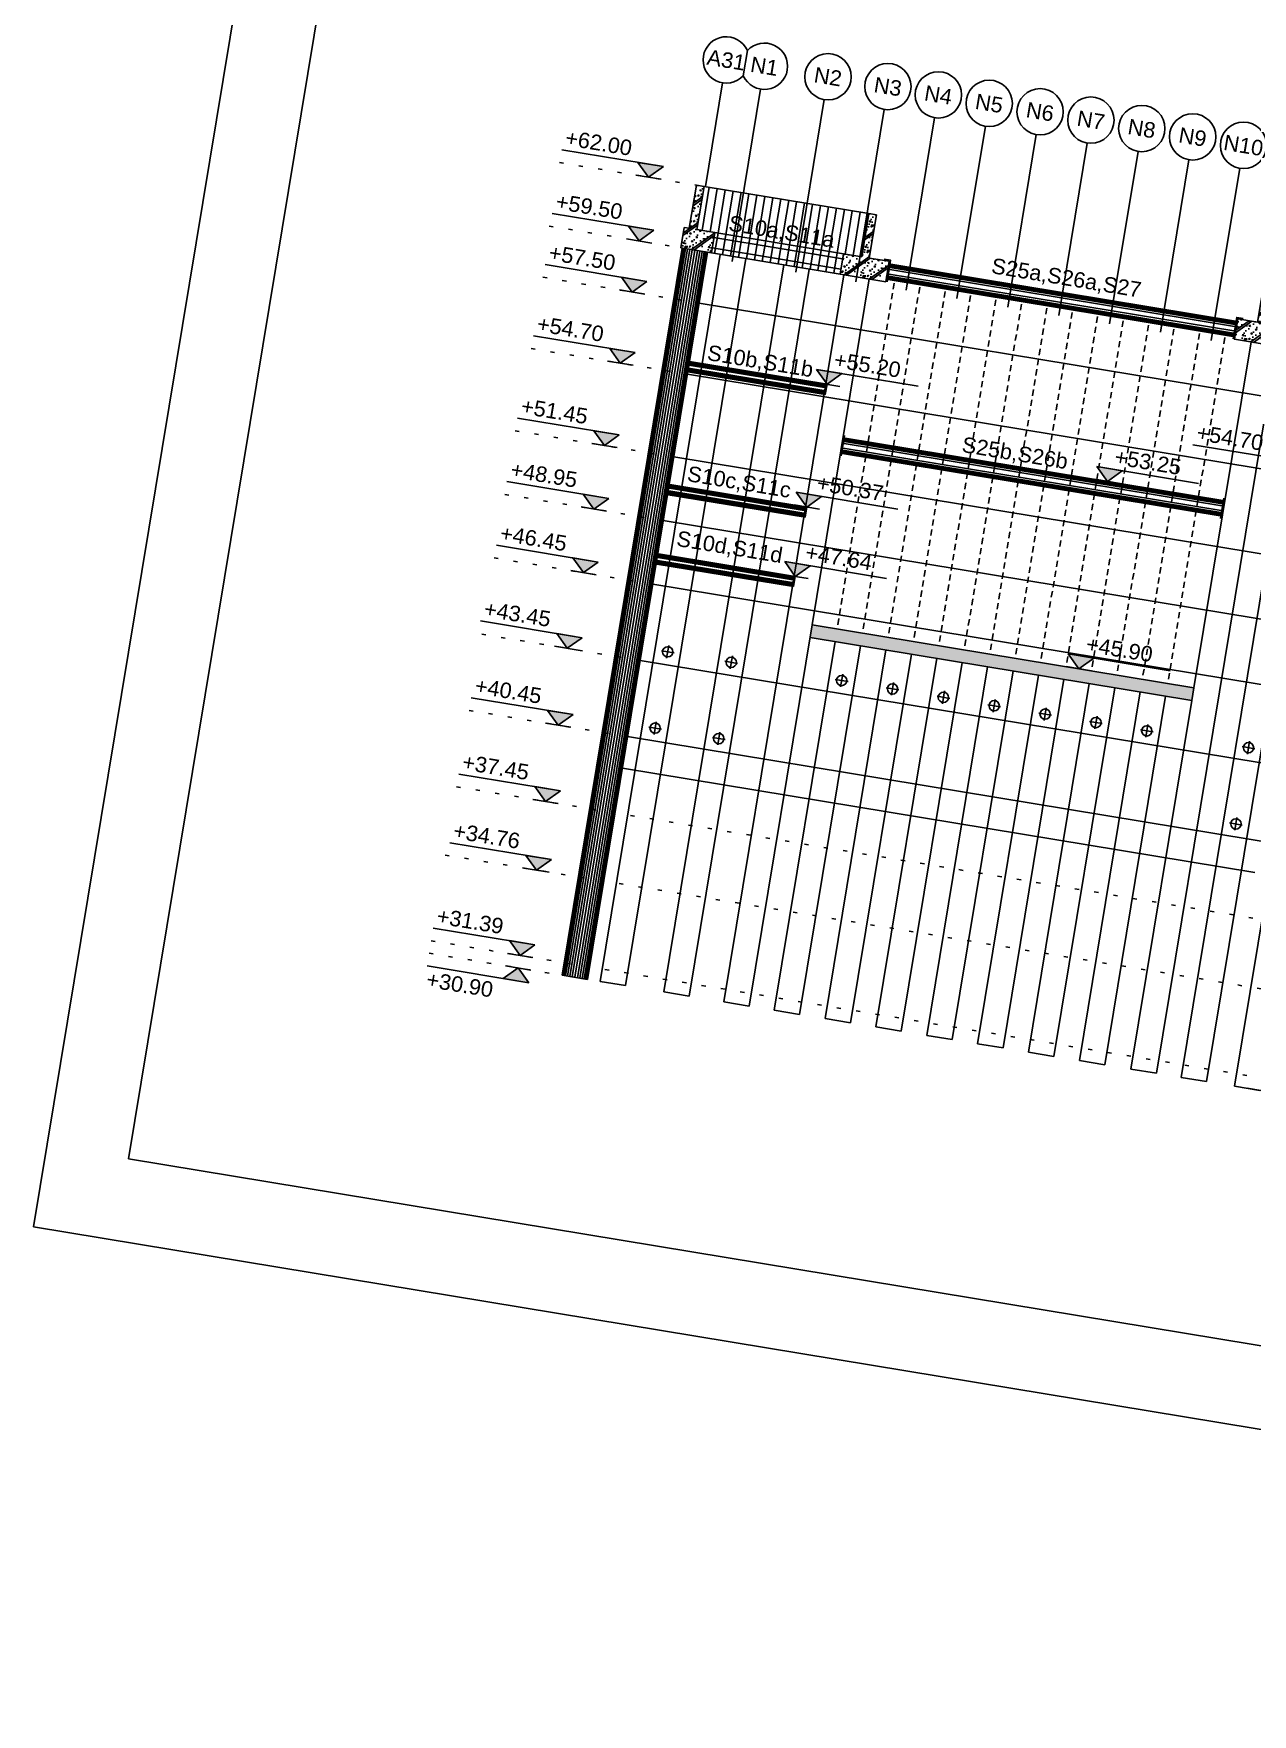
# Model space of a CAD drawing. Header units: metres. Extents: x 93017 to 94633, y 101979 to 102793.
# Drawn here: x 94024.63 to 94054.18, y 102230.74 to 102271.5 of the extents above; entities that cross this region are included whole.
import ezdxf
from ezdxf.enums import TextEntityAlignment as Align

# ---------------------------------------------------------------- set-up
doc = ezdxf.new("R2010")
doc.units = ezdxf.units.M
doc.header["$LTSCALE"] = 0.75
doc.header["$MEASUREMENT"] = 0
doc.linetypes.add('DIAK200', pattern=[0.6, 0.4, -0.2])
doc.linetypes.add('SDOT1', pattern=[1, 0, -1])
for name, color, linetype in [('A-LEVELS', 2, 'Continuous'), ('OTM Hatch 0.15', 1, 'Continuous'), ('OTM Line 0.15', 1, 'Continuous'), ('OTM Line 0.25', 2, 'Continuous'), ('OTM Line 0.50', 6, 'Continuous'), ('OTM Line Dashed 0.15', 1, 'DIAK200'), ('OTM Line Dots 0.25', 2, 'SDOT1'), ('OTM Line Rock 0.50', 3, 'ROCKIN'), ('OTM Solid 253', 253, 'Continuous'), ('OTM Text 0.25', 2, 'Continuous'), ('OTM Text 0.35', 3, 'Continuous'), ('OTM Title + Pinakida', 7, 'Continuous')]:
    doc.layers.add(name, color=color, linetype=linetype)
doc.styles.add('ARIAL', font='ARIAL.TTF')
doc.styles.add('WG-SIMPL', font='ugsimpl.shx', dxfattribs={"width": 1.05})
doc.linetypes.add('ROCKIN', pattern='A,0.0001,-0.2,[131,ltypeshp.shx,S=0.2,R=180,X=0.2,Y=0],-0.2,1,-0.1,[131,ltypeshp.shx,S=0.1,R=180,X=0.1,Y=0],-0.1,0.5,-0.05,[131,ltypeshp.shx,S=0.05,R=180,X=0.05,Y=0],-0.05,0.5', length=2.7001)
pattern_1 = [(350.62593, (93831.51355, 102449.9513), (0.1017997, 0.6166537), [0.03125, -0.59375]), (80.62593, (93831.5444, 102449.9462), (-0.6166537, 0.1017997), [0.03125, -0.59375]), (35.62593, (93831.51355, 102449.9513), (0.1017997, 0.61665375), [0.0441942, -0.8396893]), (350.62593, (93831.3696, 102450.0384), (0.1017997, 0.6166537), [0.03125, -0.59375]), (80.62593, (93831.3696, 102450.0384), (-0.6166537, 0.1017997), [0.03125, -0.59375]), (125.62593, (93831.4004, 102450.0333), (-0.61665375, 0.1017997), [0.0441942, -0.8396893]), (350.62593, (93831.6827, 102450.2084), (0.1017997, 0.6166537), [0.03125, -0.59375]), (80.62593, (93831.6827, 102450.2084), (-0.6166537, 0.1017997), [0.03125, -0.59375]), (125.62593, (93831.71353, 102450.20333), (-0.61665375, 0.1017997), [0.0441942, -0.8396893]), (170.62593, (93831.6417, 102450.15184), (-0.1017997, -0.6166537), [0.0625, -0.5625]), (260.62593, (93831.6417, 102450.15184), (0.6166537, -0.1017997), [0.0625, -0.5625]), (125.62593, (93831.6315, 102450.09018), (-0.61665375, 0.1017997), [0.0883883, -0.7954951]), (170.62593, (93831.24086, 102450.218), (-0.1017997, -0.6166537), [0.03125, -0.59375]), (80.62593, (93831.24086, 102450.218), (-0.6166537, 0.1017997), [0.03125, -0.59375]), (35.62593, (93831.21002, 102450.2231), (0.1017997, 0.61665375), [0.0441942, -0.8396893]), (350.62593, (93831.3073, 102450.42875), (0.1017997, 0.6166537), [0.03125, -0.59375]), (80.62593, (93831.3073, 102450.42875), (-0.6166537, 0.1017997), [0.03125, -0.59375]), (125.62593, (93831.33815, 102450.42366), (-0.61665375, 0.1017997), [0.0441942, -0.8396893]), (170.62593, (93831.5384, 102450.4856), (-0.1017997, -0.6166537), [0.03125, -0.59375]), (260.62593, (93831.5384, 102450.4856), (0.6166537, -0.1017997), [0.03125, -0.59375]), (125.62593, (93831.53333, 102450.4548), (-0.61665375, 0.1017997), [0.0441942, -0.8396893]), (170.62593, (93831.48214, 102450.33655), (-0.1017997, -0.6166537), [0.03125, -0.59375]), (80.62593, (93831.48214, 102450.33655), (-0.6166537, 0.1017997), [0.03125, -0.59375]), (35.62593, (93831.4513, 102450.34164), (0.1017997, 0.61665375), [0.0441942, -0.8396893]), (350.62593, (93831.3588, 102450.3569), (0.1017997, 0.6166537), [0.0625, -0.5625]), (260.62593, (93831.3588, 102450.3569), (0.6166537, -0.1017997), [0.0625, -0.5625]), (35.62593, (93831.34863, 102450.29524), (0.1017997, 0.61665375), [0.0883883, -0.7954951]), (35.62593, (93831.10764, 102449.9866), (-0.25742704, 0.3592267), []), (35.62593, (93831.1693, 102449.97644), (-0.25742704, 0.3592267), []), (350.62593, (93831.1127, 102450.01745), (0.1017997, 0.6166537), [0, -0.25, 0, -0.34375, 0, -0.03125]), (350.62593, (93831.1846, 102450.06894), (0.1017997, 0.6166537), [0, -0.125, 0, -0.25, 0, -0.25]), (350.62593, (93831.47225, 102450.0848), (0.1017997, 0.6166537), [0, -0.25, 0, -0.375]), (350.62593, (93831.1741, 102450.19736), (0.1017997, 0.6166537), [0, -0.34375, 0, -0.28125]), (350.62593, (93831.4001, 102450.2234), (0.1017997, 0.6166537), [0, -0.625]), (350.62593, (93831.28696, 102450.3054), (0.1017997, 0.6166537), [0, -0.3125, 0, -0.3125]), (350.62593, (93831.29714, 102450.3671), (0.1017997, 0.6166537), [0, -0.25, 0, -0.375]), (350.62593, (93831.369, 102450.4186), (0.1017997, 0.6166537), [0, -0.1875, 0, -0.21875, 0, -0.21875]), (350.62593, (93831.34833, 102450.4853), (0.1017997, 0.6166537), [0, -0.28125, 0, -0.34375]), (350.62593, (93831.38934, 102450.5419), (0.1017997, 0.6166537), [0, -0.1875, 0, -0.15625, 0, -0.28125])]
pattern_2 = [(80.62593, (94365.97057, 102033.43076), (-0.19270429, 0.0318124), [])]

# ---------------------------------------------------------------- blocks, each defined once
blk = doc.blocks.new('AGKYRIO')
at = {"layer": 'OTM Line 0.25'}
for p, q in [((-0.125, 0), (0.125, 0)), ((0, -0.125), (0, 0.125))]:
    blk.add_line(p, q, dxfattribs=at)
blk.add_circle((0, 0), 0.1, dxfattribs=at)
blk = doc.blocks.new('Level L')
at = {"layer": 'A-LEVELS'}
blk.add_hatch(color=256, dxfattribs=at).paths.add_polyline_path([(0.25, 0.25), (0, 0), (-0.25, 0.25)])
for p, q in [((0.25, 0.25), (-1.75, 0.25)), ((0.25, 0), (-0.25, 0))]:
    blk.add_line(p, q, dxfattribs=at)
blk.add_lwpolyline([(0.25, 0.25), (0, 0), (-0.25, 0.25)], close=True, dxfattribs=at)
at = {"layer": 'A-LEVELS', "style": 'WG-SIMPL', "width": 1.05}
blk.add_attdef('±000.00', (-1.713, 0.351), '', height=0.3, rotation=360, dxfattribs=at)

msp = doc.modelspace()

# ---------------------------------------------------------------- hatches: boundary and pattern name
at = {"layer": 'OTM Hatch 0.15', "ltscale": 0.1}
h = msp.add_hatch(dxfattribs=at)
h.set_pattern_fill('CONCRETE2', color=256, scale=0.03125, angle=-9.3741, style=0)
h.set_pattern_definition(pattern_1)
h.paths.add_polyline_path([(94040.529, 102266.78), (94040.406, 102266.8), (94040.324, 102266.307), (94041.064, 102266.184), (94041.146, 102266.678), (94040.714, 102266.749), (94040.887, 102267.797), (94040.702, 102267.828)])
h = msp.add_hatch(dxfattribs=at)
h.set_pattern_fill('CONCRETE2', color=256, scale=0.03125, angle=-9.3741, style=0)
h.set_pattern_definition(pattern_1)
h.paths.add_polyline_path([(94044.264, 102266.163), (94044.183, 102265.67), (94045.293, 102265.486), (94045.374, 102265.98), (94044.894, 102266.059), (94045.067, 102267.107), (94044.882, 102267.138), (94044.709, 102266.09)])
h = msp.add_hatch(dxfattribs=at)
h.set_pattern_fill('CONCRETE2', color=256, scale=0.03125, angle=-9.3741, style=0)
h.set_pattern_definition(pattern_1)
h.paths.add_polyline_path([(94054.94, 102264.401), (94054.859, 102263.907), (94053.749, 102264.09), (94053.83, 102264.584), (94054.31, 102264.505), (94054.483, 102265.553), (94054.668, 102265.522), (94054.495, 102264.474)])
h = msp.add_hatch(dxfattribs=at)
h.set_pattern_fill('CONCRETE2', color=256, scale=0.03125, angle=-9.3741, style=0)
h.set_pattern_definition([(350.62593, (93693.5054, 102268.5225), (0.1017997, 0.6166537), [0.03125, -0.59375]), (80.62593, (93693.5362, 102268.51743), (-0.6166537, 0.1017997), [0.03125, -0.59375]), (35.62593, (93693.5054, 102268.52252), (0.1017997, 0.61665375), [0.0441942, -0.8396893]), (350.62593, (93693.3614, 102268.60964), (0.1017997, 0.6166537), [0.03125, -0.59375]), (80.62593, (93693.3614, 102268.60964), (-0.6166537, 0.1017997), [0.03125, -0.59375]), (125.62593, (93693.39224, 102268.60455), (-0.61665375, 0.1017997), [0.0441942, -0.8396893]), (350.62593, (93693.6745, 102268.77966), (0.1017997, 0.6166537), [0.03125, -0.59375]), (80.62593, (93693.6745, 102268.77966), (-0.6166537, 0.1017997), [0.03125, -0.59375]), (125.62593, (93693.70536, 102268.77457), (-0.61665375, 0.1017997), [0.0441942, -0.8396893]), (170.62593, (93693.6335, 102268.7231), (-0.1017997, -0.6166537), [0.0625, -0.5625]), (260.62593, (93693.6335, 102268.7231), (0.6166537, -0.1017997), [0.0625, -0.5625]), (125.62593, (93693.62334, 102268.6614), (-0.61665375, 0.1017997), [0.0883883, -0.7954951]), (170.62593, (93693.2327, 102268.78925), (-0.1017997, -0.6166537), [0.03125, -0.59375]), (80.62593, (93693.2327, 102268.78925), (-0.6166537, 0.1017997), [0.03125, -0.59375]), (35.62593, (93693.20186, 102268.79434), (0.1017997, 0.61665375), [0.0441942, -0.8396893]), (350.62593, (93693.29916, 102269), (0.1017997, 0.6166537), [0.03125, -0.59375]), (80.62593, (93693.29916, 102269), (-0.6166537, 0.1017997), [0.03125, -0.59375]), (125.62593, (93693.33, 102268.9949), (-0.61665375, 0.1017997), [0.0441942, -0.8396893]), (170.62593, (93693.53025, 102269.05686), (-0.1017997, -0.6166537), [0.03125, -0.59375]), (260.62593, (93693.53025, 102269.05686), (0.6166537, -0.1017997), [0.03125, -0.59375]), (125.62593, (93693.52516, 102269.02603), (-0.61665375, 0.1017997), [0.0441942, -0.8396893]), (170.62593, (93693.474, 102268.9078), (-0.1017997, -0.6166537), [0.03125, -0.59375]), (80.62593, (93693.474, 102268.9078), (-0.6166537, 0.1017997), [0.03125, -0.59375]), (35.62593, (93693.44314, 102268.91287), (0.1017997, 0.61665375), [0.0441942, -0.8396893]), (350.62593, (93693.35064, 102268.92814), (0.1017997, 0.6166537), [0.0625, -0.5625]), (260.62593, (93693.35064, 102268.92814), (0.6166537, -0.1017997), [0.0625, -0.5625]), (35.62593, (93693.34046, 102268.8665), (0.1017997, 0.61665375), [0.0883883, -0.7954951]), (35.62593, (93693.09948, 102268.55786), (-0.25742704, 0.3592267), []), (35.62593, (93693.16114, 102268.5477), (-0.25742704, 0.3592267), []), (350.62593, (93693.10457, 102268.5887), (0.1017997, 0.6166537), [0, -0.25, 0, -0.34375, 0, -0.03125]), (350.62593, (93693.1764, 102268.6402), (0.1017997, 0.6166537), [0, -0.125, 0, -0.25, 0, -0.25]), (350.62593, (93693.4641, 102268.65603), (0.1017997, 0.6166537), [0, -0.25, 0, -0.375]), (350.62593, (93693.16594, 102268.7686), (0.1017997, 0.6166537), [0, -0.34375, 0, -0.28125]), (350.62593, (93693.39195, 102268.79463), (0.1017997, 0.6166537), [0, -0.625]), (350.62593, (93693.2788, 102268.87666), (0.1017997, 0.6166537), [0, -0.3125, 0, -0.3125]), (350.62593, (93693.289, 102268.9383), (0.1017997, 0.6166537), [0, -0.25, 0, -0.375]), (350.62593, (93693.3608, 102268.9898), (0.1017997, 0.6166537), [0, -0.1875, 0, -0.21875, 0, -0.21875]), (350.62593, (93693.3402, 102269.05657), (0.1017997, 0.6166537), [0, -0.28125, 0, -0.34375]), (350.62593, (93693.3812, 102269.11314), (0.1017997, 0.6166537), [0, -0.1875, 0, -0.15625, 0, -0.28125])])
h.paths.add_polyline_path([(94043.507, 102257.166), (94052.765, 102255.638), (94052.714, 102255.329), (94043.456, 102256.858)])
at = {"layer": 'OTM Solid 253', "ltscale": 0.05}
h = msp.add_hatch(dxfattribs=at)
h.set_pattern_fill('LINE', color=256, scale=1.5625, angle=90, style=0)
h.set_pattern_definition(pattern_2)
h.paths.add_polyline_path([(94040.887, 102267.797), (94044.882, 102267.138), (94044.709, 102266.09), (94040.714, 102266.749)])
h = msp.add_hatch(dxfattribs=at)
h.set_pattern_fill('LINE', color=256, scale=1.5625, angle=90, style=0)
h.set_pattern_definition(pattern_2)
h.paths.add_polyline_path([(94041.146, 102266.678), (94044.264, 102266.163), (94044.183, 102265.67), (94041.064, 102266.184)])

# ---------------------------------------------------------------- linework, layer by layer
at = {"layer": 'OTM Line 0.15', "ltscale": 0.1}
msp.add_line((94041.938, 102271.094), (94041.837, 102270.481), dxfattribs=at)
at = {"layer": 'OTM Line 0.15', "ltscale": 0.05}
for p, q in [((94040.918, 102267.792), (94041.334, 102270.309)), ((94041.568, 102265.975), (94042.259, 102270.156)), ((94041.568, 102265.975), (94042.259, 102270.156)), ((94043.11, 102265.72), (94043.8, 102269.902)), ((94044.563, 102265.48), (94045.253, 102269.662)), ((94045.786, 102265.278), (94046.476, 102269.46)), ((94047.019, 102265.075), (94047.71, 102269.256)), ((94048.253, 102264.871), (94048.943, 102269.053)), ((94049.486, 102264.667), (94050.176, 102268.849)), ((94050.719, 102264.464), (94051.41, 102268.645)), ((94051.953, 102264.26), (94052.643, 102268.442)), ((94053.186, 102264.057), (94053.876, 102268.238))]:
    msp.add_line(p, q, dxfattribs=at)
at = {"layer": 'OTM Line 0.15', "ltscale": 0.1}
for centre in [(94043.892, 102270.457), (94045.345, 102270.217), (94046.568, 102270.015), (94047.801, 102269.811), (94049.035, 102269.608), (94050.268, 102269.404), (94051.501, 102269.2), (94052.735, 102268.997), (94053.968, 102268.793)]:
    msp.add_circle(centre, 0.562, dxfattribs=at)
for centre, start, end in [((94041.425, 102270.864), 24.1832, 317.0686), ((94042.35, 102270.711), 204.1832, 137.0686)]:
    msp.add_arc(centre, 0.562, start, end, dxfattribs=at)
at = {"layer": 'OTM Line 0.25', "ltscale": 0.05}
for p, q in [((94044.882, 102267.138), (94040.887, 102267.797)), ((94041.085, 102266.308), (94044.203, 102265.793)), ((94041.125, 102266.554), (94044.244, 102266.04)), ((94041.146, 102266.678), (94044.264, 102266.163)), ((94044.183, 102265.67), (94041.064, 102266.184)), ((94045.364, 102265.918), (94053.82, 102264.522)), ((94045.303, 102265.548), (94053.759, 102264.152)), ((94040.534, 102263.548), (94043.868, 102262.998)), ((94056.66, 102263.61), (94053.748, 102245.974)), ((94040.493, 102263.301), (94043.827, 102262.751)), ((94044.256, 102261.7, -0.031), (94053.514, 102260.172, -0.031)), ((94044.194, 102261.324, -0.031), (94053.452, 102259.796, -0.031)), ((94040.012, 102260.575), (94043.376, 102260.019)), ((94039.971, 102260.328), (94043.336, 102259.773)), ((94039.693, 102258.645), (94043.058, 102258.089)), ((94039.734, 102258.891), (94043.099, 102258.336)), ((94052.765, 102255.638), (94043.507, 102257.166)), ((94052.714, 102255.329), (94043.456, 102256.858)), ((94038.06, 102248.563), (94037.444, 102248.665)), ((94038.985, 102248.411), (94038.369, 102248.513)), ((94040.527, 102248.156), (94039.91, 102248.258)), ((94043.203, 102247.714), (94042.587, 102247.816)), ((94044.437, 102247.511), (94043.82, 102247.613)), ((94045.67, 102247.307), (94045.053, 102247.409)), ((94046.903, 102247.104), (94046.287, 102247.205)), ((94048.137, 102246.9), (94047.52, 102247.002)), ((94049.37, 102246.696), (94048.753, 102246.798)), ((94050.603, 102246.493), (94049.987, 102246.595)), ((94053.07, 102246.086), (94052.453, 102246.187)), ((94053.748, 102245.974), (94054.365, 102245.872)), ((94054.056, 102245.923), (94054.673, 102245.821))]:
    msp.add_line(p, q, dxfattribs=at)
at = {"layer": 'OTM Line 0.25'}
for p, q in [((94040.355, 102266.302), (94037.444, 102248.665)), ((94040.972, 102266.2), (94038.06, 102248.563)), ((94041.28, 102266.149), (94038.369, 102248.513)), ((94041.897, 102266.047), (94038.985, 102248.411)), ((94042.822, 102265.894), (94039.91, 102248.258)), ((94043.439, 102265.793), (94040.527, 102248.156)), ((94044.275, 102265.654), (94042.891, 102257.268)), ((94044.892, 102265.553), (94043.507, 102257.166)), ((94054.15, 102264.024), (94052.765, 102255.638)), ((94054.766, 102263.922), (94053.382, 102255.536)), ((94040.534, 102263.548), (94040.493, 102263.301)), ((94055.365, 102263.824), (94052.453, 102246.187)), ((94055.981, 102263.722), (94053.07, 102246.086)), ((94043.868, 102262.998), (94043.827, 102262.751)), ((94040.012, 102260.575), (94039.971, 102260.328)), ((94043.376, 102260.019), (94043.336, 102259.773)), ((94039.734, 102258.891), (94039.693, 102258.645)), ((94043.099, 102258.336), (94043.058, 102258.089)), ((94042.891, 102257.268), (94041.364, 102248.018)), ((94043.507, 102257.166), (94041.98, 102247.916)), ((94044.063, 102256.758), (94042.587, 102247.816)), ((94044.679, 102256.656), (94043.203, 102247.714)), ((94045.296, 102256.554), (94043.82, 102247.613)), ((94045.913, 102256.452), (94044.437, 102247.511)), ((94046.529, 102256.351), (94045.053, 102247.409)), ((94047.146, 102256.249), (94045.67, 102247.307)), ((94047.763, 102256.147), (94046.287, 102247.205)), ((94048.379, 102256.045), (94046.903, 102247.104)), ((94048.996, 102255.943), (94047.52, 102247.002)), ((94049.613, 102255.842), (94048.137, 102246.9)), ((94050.229, 102255.74), (94048.753, 102246.798)), ((94050.846, 102255.638), (94049.37, 102246.696)), ((94051.463, 102255.536), (94049.987, 102246.595)), ((94052.079, 102255.434), (94050.603, 102246.493)), ((94052.714, 102255.329), (94051.238, 102246.388)), ((94053.382, 102255.536), (94051.855, 102246.286)), ((94052.714, 102255.329), (94052.765, 102255.638)), ((94041.98, 102247.916), (94041.364, 102248.018)), ((94051.855, 102246.286), (94051.238, 102246.388))]:
    msp.add_line(p, q, dxfattribs=at)
msp.add_lwpolyline([(94040.529, 102266.78), (94040.406, 102266.8), (94040.324, 102266.307), (94041.064, 102266.184), (94041.146, 102266.678), (94040.714, 102266.749), (94040.887, 102267.797), (94040.702, 102267.828), (94040.529, 102266.78)], dxfattribs=at)
for points in [[(94044.264, 102266.163), (94044.183, 102265.67), (94045.293, 102265.486), (94045.374, 102265.98), (94044.894, 102266.059), (94045.067, 102267.107), (94044.882, 102267.138), (94044.709, 102266.09)], [(94054.94, 102264.401), (94054.859, 102263.907), (94053.749, 102264.09), (94053.83, 102264.584), (94054.31, 102264.505), (94054.483, 102265.553), (94054.668, 102265.522), (94054.495, 102264.474)]]:
    msp.add_lwpolyline(points, close=True, dxfattribs=at)
at = {"layer": 'OTM Line 0.50', "ltscale": 0.05}
for p, q in [((94044.296, 102261.754), (94044.215, 102261.261)), ((94053.493, 102260.236), (94053.411, 102259.742))]:
    msp.add_line(p, q, dxfattribs=at)
for points in [[(94045.256, 102266.031), (94045.41, 102266.006), (94045.323, 102265.481)], [(94053.959, 102264.594), (94053.805, 102264.62), (94053.718, 102264.096)]]:
    msp.add_lwpolyline(points, dxfattribs=at)
at = {"layer": 'OTM Line Dashed 0.15', "ltscale": 0.5}
for p, q in [((94045.498, 102265.453), (94044.114, 102257.066)), ((94046.115, 102265.351), (94044.73, 102256.964)), ((94046.731, 102265.249), (94045.347, 102256.862)), ((94047.348, 102265.147), (94045.964, 102256.761)), ((94047.965, 102265.045), (94046.58, 102256.659)), ((94048.581, 102264.944), (94047.197, 102256.557)), ((94049.198, 102264.842), (94047.814, 102256.455)), ((94049.815, 102264.74), (94048.43, 102256.353)), ((94050.431, 102264.638), (94049.047, 102256.252)), ((94051.048, 102264.536), (94049.664, 102256.15)), ((94051.665, 102264.435), (94050.28, 102256.048)), ((94052.281, 102264.333), (94050.897, 102255.946)), ((94052.898, 102264.231), (94051.514, 102255.844)), ((94053.515, 102264.129), (94052.13, 102255.743))]:
    msp.add_line(p, q, dxfattribs=at)
at = {"layer": 'OTM Line Dots 0.25', "ltscale": 0.5}
for p, q in [((94037.383, 102268.376), (94040.702, 102267.828)), ((94037.128, 102266.834), (94040.324, 102266.307)), ((94036.98, 102265.592), (94040.768, 102264.966)), ((94036.695, 102263.865), (94040.483, 102263.24)), ((94036.308, 102261.869), (94040.097, 102261.244)), ((94036.054, 102260.327), (94039.842, 102259.702)), ((94035.799, 102258.786), (94039.588, 102258.16)), ((94035.494, 102256.936), (94039.282, 102256.31)), ((94035.189, 102255.086), (94038.977, 102254.46)), ((94034.883, 102253.236), (94054.425, 102250.01)), ((94034.609, 102251.577), (94054.7, 102248.284)), ((94034.217, 102249.198), (94037.444, 102248.665)), ((94034.266, 102249.5), (94059.888, 102245.27))]:
    msp.add_line(p, q, dxfattribs=at)
at = {"layer": 'OTM Line Rock 0.50', "color": 1}
for p, q in [((94040.768, 102264.966), (94110.463, 102253.461)), ((94040.483, 102263.24), (94110.178, 102251.734)), ((94040.152, 102261.234), (94109.847, 102249.729)), ((94039.898, 102259.693), (94109.593, 102248.187)), ((94039.643, 102258.151), (94109.338, 102246.646)), ((94039.338, 102256.301), (94109.033, 102244.796)), ((94039.032, 102254.451), (94108.727, 102242.946)), ((94038.906, 102253.688), (94054.242, 102251.156))]:
    msp.add_line(p, q, dxfattribs=at)
at = {"layer": 'OTM Solid 253'}
for p, q in [((94040.361, 102266.301), (94037.45, 102248.664)), ((94040.371, 102266.299), (94037.459, 102248.663)), ((94040.383, 102266.297), (94037.472, 102248.661)), ((94040.408, 102266.293), (94037.496, 102248.657)), ((94040.439, 102266.288), (94037.527, 102248.651)), ((94040.485, 102266.28), (94037.573, 102248.644)), ((94040.54, 102266.271), (94037.629, 102248.635)), ((94040.602, 102266.261), (94037.69, 102248.625)), ((94037.752, 102248.614), (94040.664, 102266.251)), ((94040.725, 102266.24), (94037.814, 102248.604)), ((94040.787, 102266.23), (94037.875, 102248.594)), ((94040.842, 102266.221), (94037.931, 102248.585)), ((94040.889, 102266.213), (94037.977, 102248.577)), ((94040.92, 102266.208), (94038.008, 102248.572)), ((94040.944, 102266.204), (94038.033, 102248.568)), ((94040.957, 102266.202), (94038.045, 102248.566)), ((94040.966, 102266.201), (94038.054, 102248.564)), ((94053.812, 102264.473), (94045.356, 102265.869)), ((94053.816, 102264.494), (94045.359, 102265.89)), ((94053.818, 102264.51), (94045.362, 102265.906)), ((94053.761, 102264.164), (94045.305, 102265.56)), ((94053.764, 102264.18), (94045.307, 102265.576)), ((94053.767, 102264.201), (94045.311, 102265.597)), ((94053.772, 102264.232), (94045.316, 102265.628)), ((94053.781, 102264.282), (94045.324, 102265.678)), ((94053.799, 102264.393), (94045.342, 102265.789)), ((94053.807, 102264.442), (94045.351, 102265.838)), ((94043.853, 102262.908), (94040.519, 102263.459)), ((94043.857, 102262.933), (94040.523, 102263.483)), ((94043.861, 102262.955), (94040.527, 102263.505)), ((94043.864, 102262.97), (94040.53, 102263.52)), ((94043.866, 102262.982), (94040.532, 102263.533)), ((94043.867, 102262.992), (94040.533, 102263.542)), ((94043.828, 102262.757), (94040.494, 102263.308)), ((94043.83, 102262.766), (94040.496, 102263.317)), ((94043.832, 102262.779), (94040.498, 102263.329)), ((94043.835, 102262.794), (94040.501, 102263.345)), ((94043.838, 102262.816), (94040.504, 102263.366)), ((94043.842, 102262.84), (94040.508, 102263.391)), ((94053.465, 102259.876, -0.031), (94044.207, 102261.405, -0.031)), ((94053.473, 102259.926, -0.031), (94044.215, 102261.454, -0.031)), ((94053.492, 102260.042, -0.031), (94044.234, 102261.571, -0.031)), ((94053.501, 102260.092, -0.031), (94044.243, 102261.62, -0.031)), ((94053.506, 102260.123, -0.031), (94044.248, 102261.651, -0.031)), ((94053.509, 102260.144, -0.031), (94044.251, 102261.673, -0.031)), ((94053.512, 102260.16, -0.031), (94044.254, 102261.688, -0.031)), ((94053.454, 102259.808, -0.031), (94044.196, 102261.337, -0.031)), ((94053.456, 102259.824, -0.031), (94044.198, 102261.352, -0.031)), ((94053.46, 102259.845, -0.031), (94044.202, 102261.374, -0.031)), ((94043.375, 102260.013), (94040.011, 102260.569)), ((94043.337, 102259.779), (94039.972, 102260.334)), ((94043.338, 102259.788), (94039.973, 102260.344)), ((94043.34, 102259.8), (94039.976, 102260.356)), ((94043.343, 102259.816), (94039.978, 102260.371)), ((94043.346, 102259.837), (94039.982, 102260.393)), ((94043.351, 102259.862), (94039.986, 102260.418)), ((94043.362, 102259.93), (94039.997, 102260.485)), ((94043.366, 102259.955), (94040.001, 102260.51)), ((94043.369, 102259.976), (94040.005, 102260.532)), ((94043.372, 102259.992), (94040.007, 102260.547)), ((94043.374, 102260.004), (94040.009, 102260.559)), ((94043.059, 102258.095), (94039.694, 102258.651)), ((94043.06, 102258.105), (94039.696, 102258.66)), ((94043.062, 102258.117), (94039.698, 102258.672)), ((94043.065, 102258.132), (94039.7, 102258.688)), ((94043.069, 102258.154), (94039.704, 102258.709)), ((94043.073, 102258.179), (94039.708, 102258.734)), ((94043.084, 102258.246), (94039.719, 102258.802)), ((94043.088, 102258.271), (94039.723, 102258.827)), ((94043.091, 102258.293), (94039.727, 102258.848)), ((94043.094, 102258.308), (94039.729, 102258.864)), ((94043.096, 102258.32), (94039.731, 102258.876)), ((94043.098, 102258.33), (94039.733, 102258.885))]:
    msp.add_line(p, q, dxfattribs=at)
at = {"layer": 'OTM Title + Pinakida', "color": 7}
for p, q in [((94053.654, 102418.381), (94024.629, 102242.561)), ((94055.302, 102416.082), (94026.928, 102244.208)), ((94026.928, 102244.208), (94299.851, 102199.153)), ((94024.629, 102242.561), (94340.965, 102190.339))]:
    msp.add_line(p, q, dxfattribs=at)

# ---------------------------------------------------------------- block references
at = {"layer": 'A-LEVELS', "xscale": 1.249999999995775, "yscale": 1.25, "rotation": 350.6259288739992}
for p, zscale, values in [((94039.541, 102268.02), 1.25, {'±000.00': '+62.00'}), ((94039.312, 102266.474), 1.25, {'±000.00': '+59.50'}), ((94039.141, 102265.235), 1.25, {'±000.00': '+57.50'}), ((94038.856, 102263.508), 1.25, {'±000.00': '+54.70'}), ((94038.47, 102261.512), 1.25, {'±000.00': '+51.45'}), ((94054.85, 102260.868), 1.25, {'±000.00': '+54.70'}), ((94038.215, 102259.971), 1.25, {'±000.00': '+48.95'}), ((94037.961, 102258.429), 1.25, {'±000.00': '+46.45'}), ((94037.571, 102256.593), 1.25, {'±000.00': '+43.45'}), ((94037.35, 102254.729), 1.25, {'±000.00': '+40.45'}), ((94037.044, 102252.879), 1.25, {'±000.00': '+37.45'}), ((94036.826, 102251.211), 1.25, {'±000.00': '+34.76'}), ((94036.425, 102249.144), 1.249999999999999, {'±000.00': '+31.39'})]:
    msp.add_blockref('Level L', p, dxfattribs=dict(at, zscale=zscale)).add_auto_attribs(values)
at = {"layer": 'A-LEVELS'}
ref = msp.add_blockref('Level L', (94043.868, 102262.998), dxfattribs=dict(at, xscale=-1.249999999995775, yscale=1.25, zscale=1.25, rotation=350.6259288739992))
ref.add_attrib('±000.00', '+55.20', (94044.017, 102263.418, 0.002), dxfattribs={"height": 0.375, "rotation": 350.6259, "style": 'WG-SIMPL', "width": 1.05})
ref = msp.add_blockref('Level L', (94050.669, 102260.642, -0.031), dxfattribs=dict(at, xscale=-1.249999999995775, yscale=1.25, zscale=1.25, rotation=350.6259288739992))
ref.add_attrib('±000.00', '+53.25', (94050.818, 102261.062, -0.029), dxfattribs={"height": 0.375, "rotation": 350.6259, "style": 'WG-SIMPL', "width": 1.05})
ref = msp.add_blockref('Level L', (94043.376, 102260.019), dxfattribs=dict(at, xscale=-1.249999999995775, yscale=1.25, zscale=1.25, rotation=350.6259288739992))
ref.add_attrib('±000.00', '+50.37', (94043.6, 102260.428, 0.002), dxfattribs={"height": 0.375, "rotation": 350.6259, "style": 'WG-SIMPL', "width": 1.05})
ref = msp.add_blockref('Level L', (94043.099, 102258.336), dxfattribs=dict(at, xscale=-1.249999999995775, yscale=1.25, zscale=1.25, rotation=350.6259288739992))
ref.add_attrib('±000.00', '+47.64', (94043.322, 102258.744, 0.002), dxfattribs={"height": 0.375, "rotation": 350.6259, "style": 'WG-SIMPL', "width": 1.05})
ref = msp.add_blockref('Level L', (94049.977, 102256.098), dxfattribs=dict(at, xscale=-1.249999999987411, yscale=1.25, zscale=1.249999999999999, rotation=350.6259288742738))
ref.add_attrib('±000.00', '+45.90', (94050.127, 102256.519, 0.002), dxfattribs={"height": 0.375, "rotation": 350.6259, "style": 'WG-SIMPL', "width": 1.05})
ref = msp.add_blockref('Level L', (94036.378, 102248.841), dxfattribs=dict(at, xscale=-1.249999999995775, yscale=1.25, zscale=1.25, rotation=170.6259288739991))
ref.add_attrib('±000.00', '+30.90', (94034.132, 102248.387, 0.002), dxfattribs={"height": 0.375, "rotation": 350.6259, "style": 'WG-SIMPL', "width": 1.05})
at = {"layer": 'OTM Line 0.25', "xscale": -1.249999999995775, "yscale": 1.25, "zscale": 1.25, "rotation": 350.6259288739992}
for p in [(94040.005, 102256.508), (94041.547, 102256.253), (94044.223, 102255.811), (94045.457, 102255.608), (94046.69, 102255.404), (94047.923, 102255.201), (94049.157, 102254.997), (94050.39, 102254.793), (94039.7, 102254.658), (94041.242, 102254.403), (94051.623, 102254.59), (94054.09, 102254.183), (94053.784, 102252.333)]:
    msp.add_blockref('AGKYRIO', p, dxfattribs=at)

# ---------------------------------------------------------------- texts
at = {"layer": 'OTM Text 0.25', "style": 'ARIAL'}
for s, p in [('S10a,S11a', (94041.461, 102266.729)), ('S25a,S26a,S27', (94047.833, 102265.696)), ('S10b,S11b', (94040.943, 102263.588)), ('S25b,S26b', (94047.117, 102261.359)), ('S10c,S11c', (94040.458, 102260.652)), ('S10d,S11d', (94040.199, 102259.08))]:
    msp.add_text(s, height=0.375, rotation=350.6259, dxfattribs=at).set_placement(p)
at = {"layer": 'OTM Text 0.35', "color": 2, "style": 'ARIAL'}
for s, p in [('A31', (94041.425, 102270.864)), ('N1', (94042.35, 102270.711)), ('N2', (94043.892, 102270.457)), ('N3', (94045.345, 102270.217)), ('N4', (94046.568, 102270.015)), ('N5', (94047.801, 102269.811)), ('N6', (94049.035, 102269.608)), ('N7', (94050.268, 102269.404)), ('N8', (94051.501, 102269.2)), ('N9', (94052.735, 102268.997)), ('N10', (94053.968, 102268.793))]:
    msp.add_text(s, height=0.375, rotation=350.6259, dxfattribs=at).set_placement(p, align=Align.MIDDLE_CENTER)

doc.saveas('drawing.dxf')
